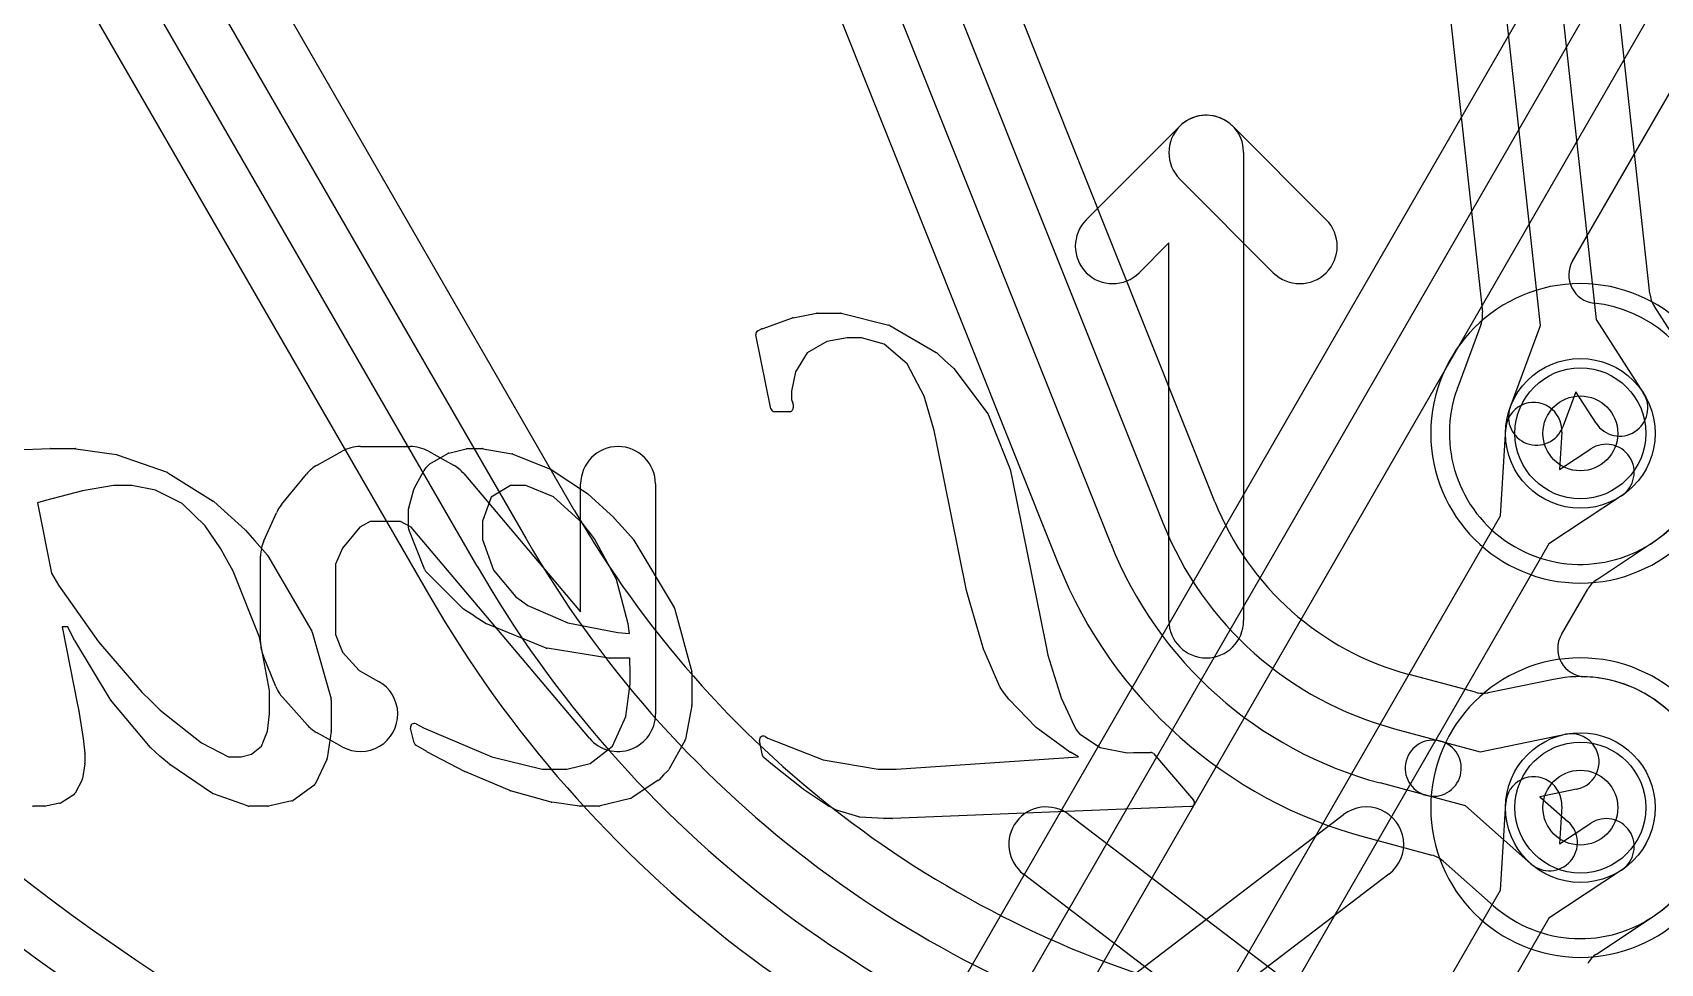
# Model space of a CAD drawing. Extents: x 0 to 57.1, y 0 to 59.8.
# Drawn here: x 45.863 to 50.214, y 51.584 to 54.071 of the extents above; entities that cross this region are included whole.
import ezdxf

# ---------------------------------------------------------------- set-up
doc = ezdxf.new("R2010")
doc.units = 0
for name, color, linetype in [('Hole', 1, 'CONTINUOUS'), ('L1', 3, 'CONTINUOUS'), ('L2', 3, 'CONTINUOUS'), ('L3', 3, 'CONTINUOUS'), ('L4', 3, 'CONTINUOUS'), ('PartsSilk-A', 221, 'CONTINUOUS'), ('PartsSilk-B', 221, 'CONTINUOUS'), ('Resist-A', 2, 'CONTINUOUS'), ('Resist-B', 2, 'CONTINUOUS'), ('Silk-A', 140, 'CONTINUOUS'), ('Silk-B', 140, 'CONTINUOUS')]:
    doc.layers.add(name, color=color, linetype=linetype)

msp = doc.modelspace()

# ---------------------------------------------------------------- linework, layer by layer
at = {"layer": 'Hole'}
for centre in [(50, 53), (50, 52)]:
    msp.add_circle(centre, 0.1, dxfattribs=at)
at = {"layer": 'L1'}
for p, q in [((46.80588, 48.56403), (51.35163, 56.4375)), ((51.1655, 56.4152), (46.67595, 48.63905)), ((51.48153, 56.3625), (46.93579, 48.48903)), ((49.97917, 53.46024), (51.53663, 56.15785)), ((49.78622, 52.77972), (49.80037, 53.01215)), ((49.95009, 53.00303), (49.944, 52.903)), ((49.944, 52.903), (50.02758, 52.95829)), ((50.11034, 52.83319), (49.91612, 52.70471)), ((48.43037, 50.43131), (49.78622, 52.77972)), ((49.91612, 52.70471), (48.56027, 50.35631)), ((50.04313, 52.60883), (50.19312, 52.70805)), ((49.94941, 52.46231), (50.01956, 52.58379)), ((49.78621, 51.77971), (49.80037, 52.01216)), ((49.95009, 52.00304), (49.944, 51.903)), ((49.944, 51.903), (50.02758, 51.95829)), ((50.11034, 51.83319), (49.91612, 51.70472)), ((48.56027, 49.65632), (49.78621, 51.77971)), ((49.91612, 51.70472), (48.69017, 49.58132)), ((50.04312, 51.60882), (50.1922, 51.70745))]:
    msp.add_line(p, q, dxfattribs=at)
for centre in [(50, 53), (50, 52)]:
    msp.add_circle(centre, 0.2, dxfattribs=at)
for centre, radius, start, end in [((50.04412, 53.42274), 0.075, 149.99927, -95.96222), ((50, 53), 0.35004, -56.21278, 84.04266), ((49.87523, 53.00759), 0.075, -3.48579, 176.51711), ((50.06896, 52.89574), 0.075, -56.51334, 123.48456), ((50.06896, 52.89574), 0.22504, -56.51471, -56.08537), ((50.23637, 52.64675), 0.075, 123.78965, 123.91678), ((50.08451, 52.54628), 0.075, 123.48666, 149.99266), ((50.01436, 52.4248), 0.075, 149.99266, -91.93308), ((50, 52), 0.35004, -56.21278, 88.06325), ((49.87523, 52.0076), 0.075, -3.48579, 176.51496), ((50.06896, 51.89574), 0.075, -56.51334, 123.48329), ((50.23358, 51.6449), 0.075, 123.33836, 123.48666), ((50, 52), 0.35004, -56.66404, -56.5174), ((50.06896, 51.89574), 0.22504, -56.51684, -56.08537), ((50.23637, 51.64675), 0.075, 123.78965, 123.91678), ((50.0845, 51.54627), 0.075, 123.48666, 149.99927)]:
    msp.add_arc(centre, radius, start, end, dxfattribs=at)
at = {"layer": 'L2'}
for centre, start, end in [((50, 53), 90, -90), ((50, 53), -90, 90), ((50, 52), 90, -90), ((50, 52), -90, 90)]:
    msp.add_arc(centre, 0.40004, start, end, dxfattribs=at)
at = {"layer": 'L3'}
for centre, start, end in [((50, 53), 90, -90), ((50, 53), -90, 90), ((50, 52), 90, -90), ((50, 52), -90, 90)]:
    msp.add_arc(centre, 0.40004, start, end, dxfattribs=at)
at = {"layer": 'L4'}
for p, q in [((47.31083, 52.79497), (45.32305, 56.23791)), ((49.02313, 52.81673), (47.7021, 56.12394)), ((44.93327, 56.01288), (46.92105, 52.56994)), ((49.8931, 53.28773), (49.59371, 56.02687)), ((49.74283, 56.04317), (50.04222, 53.30405)), ((50.1856, 53.37308), (49.90107, 55.97615)), ((47.28412, 55.95698), (48.60516, 52.64977)), ((49.45367, 55.92725), (49.7382, 53.32415)), ((46.15907, 54.4898), (47.18089, 52.71996)), ((48.20255, 54.46654), (48.8838, 52.76107)), ((47.05099, 52.64496), (46.02917, 54.4148)), ((48.7445, 52.70543), (48.06325, 54.4109)), ((50.29439, 53.18938), (50.19708, 53.34065)), ((49.73399, 53.29), (49.6723, 53.12306)), ((49.8124, 53.06932), (49.8931, 53.28773)), ((50.04222, 53.30405), (50.1682, 53.10821)), ((49.98783, 53.11133), (49.9531, 53.01734)), ((50.04204, 53.02705), (49.98783, 53.11133)), ((49.71951, 52.30814), (49.54223, 52.35564)), ((49.92792, 52.34254), (49.75389, 52.30709)), ((49.50339, 52.21072), (49.62617, 52.17781)), ((49.62617, 52.17781), (49.73188, 52.14948)), ((49.73188, 52.14948), (49.96007, 52.19597)), ((49.58735, 52.03293), (49.46457, 52.06583)), ((49.99001, 52.04899), (49.89182, 52.02899)), ((49.69306, 52.0046), (49.58735, 52.03293)), ((49.86743, 51.85025), (49.69306, 52.0046)), ((49.89182, 52.02899), (49.96685, 51.96257)), ((49.42576, 51.9209), (49.60302, 51.87339)), ((49.63331, 51.85711), (49.76798, 51.7379))]:
    msp.add_line(p, q, dxfattribs=at)
for centre in [(50, 53), (50, 52)]:
    msp.add_circle(centre, 0.2, dxfattribs=at)
for centre, radius, start, end in [((49.02385, 58.57904), 8.77497, -150.000095, -104.999878), ((49.02386, 58.57904), 8.925, -150.000091, -104.999997), ((49.02386, 58.57904), 9.075, -150.000085, -104.999978), ((49.02384, 58.57905), 9.22504, -149.999918, -104.999895), ((49.36893, 56.38075), 5.77497, -150.000039, -104.99989), ((49.36893, 56.38075), 5.925, -149.999906, -104.999975), ((50.26016, 53.38123), 0.07501, -173.76188, -147.24642), ((49.36893, 56.38075), 6.075, -149.999898, -104.999947), ((49.66364, 53.316), 0.075, -20.28334, 6.23812), ((49.36893, 56.38077), 6.22505, -149.999828, -104.999979), ((50, 53), 0.35004, 159.80489, 32.18496), ((49.60109, 53.14673), 0.075, -20.19392, -19.79514), ((50, 53), 0.35004, 159.46982, 159.71944), ((49.60195, 53.14906), 0.075, -20.52743, -20.28334), ((50.10512, 53.06763), 0.075, -147.24642, 32.75254), ((49.88275, 53.04333), 0.075, 159.72383, -20.27874), ((49.71402, 54.18247), 2.77498, -149.99968, -104.99962), ((49.7428, 53.10419), 0.77496, -158.2266, -104.99976), ((49.7428, 53.1042), 0.925, -158.22562, -105.00016), ((49.71402, 54.18245), 2.925, -150.0002, -104.99991), ((49.7428, 53.1042), 1.075, -158.22581, -104.99999), ((49.71402, 54.18245), 3.075, -150.00018, -104.99985), ((49.7428, 53.1042), 1.22504, -158.22577, -104.9989), ((49.71402, 54.18245), 3.22504, -150.00018, -104.99997), ((50, 52), 0.35004, -131.51637, 101.8181), ((49.73892, 52.38058), 0.075, -104.99982, -78.48631), ((49.91295, 52.41603), 0.075, -78.48631, -78.18216), ((49.60676, 52.10537), 0.075, 75.00018, -105.00023), ((49.60676, 52.10537), 0.075, -104.99982, 74.99948), ((49.97504, 52.12248), 0.075, -78.48631, 101.51445), ((49.91714, 51.90641), 0.075, -131.51363, 48.48383), ((49.5836, 51.80095), 0.075, 48.48637, 74.9928)]:
    msp.add_arc(centre, radius, start, end, dxfattribs=at)
at = {"layer": 'PartsSilk-A'}
for p, q in [((48.67929, 53.57071), (48.92929, 53.82071)), ((49.07071, 53.82071), (49.32071, 53.57071)), ((49.1, 53.75), (49.1, 52.5)), ((49.17929, 53.42929), (48.92929, 53.67929)), ((48.9, 53.50858), (48.82071, 53.42929)), ((48.9, 52.5), (48.9, 53.50858)), ((46.73889, 52.96481), (46.87222, 52.96481)), ((46.62366, 52.9152), (46.69033, 52.95223)), ((46.92078, 52.95223), (46.98745, 52.9152)), ((46.52816, 52.80962), (46.59482, 52.8911)), ((47.01523, 52.89237), (47.32778, 52.52299)), ((47.32778, 52.52299), (47.32778, 52.86481)), ((47.52778, 52.86481), (47.52778, 52.25)), ((46.48103, 52.71326), (46.51437, 52.78734)), ((46.7375, 52.74965), (46.69133, 52.69321)), ((46.7648, 52.76481), (46.7375, 52.74965)), ((46.84631, 52.76481), (46.7648, 52.76481)), ((46.87436, 52.74923), (46.84631, 52.76481)), ((47.35144, 52.18541), (46.87436, 52.74923)), ((46.47222, 52.44259), (46.47222, 52.67222)), ((46.69133, 52.69321), (46.67222, 52.65075)), ((46.67222, 52.65075), (46.67222, 52.46226)), ((46.67222, 52.46226), (46.69153, 52.41508)), ((46.51301, 52.32324), (46.47967, 52.40472)), ((46.69153, 52.41508), (46.73538, 52.36635)), ((46.73538, 52.36635), (46.78746, 52.33742)), ((46.59789, 52.22015), (46.53123, 52.29422)), ((46.69032, 52.16258), (46.62365, 52.19962)), ((48.51162, 51.32954), (49.36718, 51.98139)), ((48.63282, 51.98139), (49.48838, 51.32954)), ((49.36718, 51.17046), (48.51162, 51.82231)), ((49.48838, 51.82231), (48.63282, 51.17046))]:
    msp.add_line(p, q, dxfattribs=at)
for centre, start, end in [((49, 53.75), 45, -135), ((49, 53.75), 0, 135), ((48.75, 53.5), 135, -45), ((49.25, 53.5), -135, 45), ((46.73889, 52.86481), 90, 119.04877), ((46.87222, 52.86481), 60.94873, 90), ((47.42778, 52.86481), 0, 180), ((46.67222, 52.82778), 119.05127, 140.71289), ((46.93889, 52.82778), 40.234, 60.95123), ((46.60556, 52.7463), 140.71382, 155.76968), ((46.57222, 52.67222), 155.7699, 180), ((49, 52.5), 180, 0), ((46.57222, 52.44259), 180, -157.7466), ((46.60556, 52.36111), -157.7464, -138.01407), ((46.73889, 52.25), -119.05627, 60.94467), ((46.67222, 52.28704), -138.01577, -119.05533), ((47.42778, 52.25), -139.766, 0), ((48.57222, 51.90185), 52.69692, -127.30373), ((49.42778, 51.90185), -52.69692, 127.30373)]:
    msp.add_arc(centre, 0.1, start, end, dxfattribs=at)
at = {"layer": 'PartsSilk-B'}
for p, q in [((47.8125, 53.27965), (47.89434, 53.30854)), ((47.89573, 53.30892), (47.95789, 53.32118)), ((47.95983, 53.32137), (48.02207, 53.32137)), ((48.02449, 53.32107), (48.15129, 53.28945)), ((47.83641, 53.06592), (47.79587, 53.26331)), ((47.80133, 53.27433), (47.81149, 53.27923)), ((48.1539, 53.2884), (48.27826, 53.21612)), ((47.9856, 53.24536), (47.93336, 53.21487)), ((48.04051, 53.25551), (47.9856, 53.24536)), ((48.07885, 53.25551), (48.04051, 53.25551)), ((48.13878, 53.23815), (48.07885, 53.25551)), ((48.20017, 53.18592), (48.13878, 53.23815)), ((47.93336, 53.21487), (47.90197, 53.16472)), ((48.24593, 53.09897), (48.20017, 53.18592)), ((48.28011, 53.21473), (48.30113, 53.19481)), ((48.30113, 53.19481), (48.32403, 53.17452)), ((47.90197, 53.16472), (47.89118, 53.11249)), ((48.3254, 53.17304), (48.41687, 53.05099)), ((47.89118, 53.11249), (47.89104, 53.09497)), ((47.89104, 53.09497), (47.89104, 53.09084)), ((47.89104, 53.09084), (47.89513, 53.08021)), ((48.27296, 53.00802), (48.24593, 53.09897)), ((47.88587, 53.05793), (47.84621, 53.05793)), ((47.8958, 53.0767), (47.89587, 53.06801)), ((48.41815, 53.04871), (48.47521, 52.90639)), ((48.27901, 52.97715), (48.27296, 53.00802)), ((45.8163, 52.95619), (45.91008, 52.95913)), ((45.91039, 52.95913), (45.97723, 52.95913)), ((45.97867, 52.95903), (46.08716, 52.9432)), ((46.97499, 52.94712), (47.02195, 52.95883)), ((47.02437, 52.95913), (47.06522, 52.95913)), ((47.06696, 52.95898), (47.1442, 52.94532)), ((48.35921, 52.58034), (48.27902, 52.97709)), ((46.08904, 52.94273), (46.2222, 52.89585)), ((46.91623, 52.91039), (46.9226, 52.91696)), ((46.92479, 52.91867), (46.97242, 52.94608)), ((47.14615, 52.94476), (47.24712, 52.90463)), ((46.22419, 52.8949), (46.34571, 52.81885)), ((46.8826, 52.8524), (46.90898, 52.89984)), ((46.90943, 52.90056), (46.91511, 52.90901)), ((47.24897, 52.90366), (47.34602, 52.83904)), ((48.47574, 52.9046), (48.48172, 52.87423)), ((48.48172, 52.87423), (48.57076, 52.43533)), ((45.99574, 52.84634), (45.89772, 52.82024)), ((46.07948, 52.86033), (45.99574, 52.84634)), ((46.12847, 52.86033), (46.07948, 52.86033)), ((46.1914, 52.84853), (46.12847, 52.86033)), ((46.26279, 52.81275), (46.1914, 52.84853)), ((46.86813, 52.80082), (46.8817, 52.85019)), ((47.08836, 52.82934), (47.06534, 52.76542)), ((47.13979, 52.86033), (47.08836, 52.82934)), ((47.1815, 52.86033), (47.13979, 52.86033)), ((47.25519, 52.83015), (47.1815, 52.86033)), ((47.33291, 52.75964), (47.25519, 52.83015)), ((47.34722, 52.8381), (47.41701, 52.7744)), ((45.89772, 52.82024), (45.87586, 52.81403)), ((45.87586, 52.81403), (45.91292, 52.62625)), ((46.324, 52.75331), (46.26279, 52.81275)), ((46.34708, 52.81781), (46.43133, 52.74217)), ((46.86777, 52.74698), (46.86777, 52.79817)), ((46.36595, 52.69183), (46.324, 52.75331)), ((46.43218, 52.74131), (46.45672, 52.71326)), ((46.91087, 52.63549), (46.86846, 52.74332)), ((47.06534, 52.76542), (47.06534, 52.71679)), ((47.34828, 52.73951), (47.33291, 52.75964)), ((47.36477, 52.71848), (47.34836, 52.73941)), ((47.41777, 52.77362), (47.43837, 52.75025)), ((47.43837, 52.75025), (47.46886, 52.71622)), ((46.45676, 52.71321), (46.49025, 52.67441)), ((47.06534, 52.71679), (47.09491, 52.63485)), ((47.4236, 52.60915), (47.36477, 52.71848)), ((47.46999, 52.71469), (47.57776, 52.53506)), ((46.37752, 52.66997), (46.36595, 52.69183)), ((46.399, 52.63191), (46.37765, 52.66974)), ((46.49131, 52.67293), (46.60943, 52.47119)), ((45.91292, 52.62625), (45.93194, 52.59433)), ((46.46923, 52.45556), (46.399, 52.63191)), ((47.01286, 52.53168), (46.91309, 52.6321)), ((47.09491, 52.63485), (47.15435, 52.5632)), ((47.45511, 52.49079), (47.4236, 52.60915)), ((45.93194, 52.59433), (46.03911, 52.4428)), ((48.36763, 52.54893), (48.35935, 52.57972)), ((47.04268, 52.51202), (47.0145, 52.53035)), ((47.15435, 52.5632), (47.16926, 52.55267)), ((47.16926, 52.55267), (47.18662, 52.54046)), ((47.18662, 52.54046), (47.29379, 52.49399)), ((47.57883, 52.53253), (47.62481, 52.36293)), ((48.40578, 52.42079), (48.36771, 52.54868)), ((45.95714, 52.48318), (45.94223, 52.48318)), ((45.94223, 52.48318), (45.98289, 52.27479)), ((45.97495, 52.44695), (45.95714, 52.48318)), ((47.07292, 52.49258), (47.04272, 52.512)), ((47.23601, 52.42626), (47.07458, 52.49172)), ((47.29379, 52.49399), (47.42744, 52.46751)), ((47.45793, 52.46518), (47.45511, 52.49079)), ((46.07057, 52.28963), (45.97538, 52.44616)), ((46.03911, 52.4428), (46.15498, 52.30853)), ((46.49638, 52.31313), (46.46923, 52.45556)), ((46.61043, 52.46885), (46.66065, 52.29029)), ((47.42744, 52.46751), (47.45793, 52.46518)), ((48.57076, 52.43533), (48.57652, 52.40719)), ((47.40312, 52.39944), (47.2382, 52.42565)), ((47.45945, 52.39932), (47.40469, 52.39932)), ((47.46052, 52.3597), (47.45945, 52.39932)), ((48.44854, 52.32246), (48.40619, 52.41965)), ((48.57652, 52.40719), (48.61256, 52.29296)), ((47.46052, 52.33075), (47.46052, 52.3597)), ((47.62516, 52.36031), (47.62516, 52.27446)), ((46.15498, 52.30853), (46.1784, 52.28511)), ((46.49638, 52.25037), (46.49638, 52.31313)), ((47.44866, 52.24369), (47.46052, 52.33075)), ((48.45944, 52.30598), (48.44942, 52.32086)), ((48.47213, 52.28976), (48.45986, 52.3054)), ((45.98289, 52.27479), (45.98617, 52.2582)), ((46.1783, 52.16078), (46.07144, 52.28841)), ((46.1784, 52.28511), (46.20363, 52.26028)), ((46.20363, 52.26028), (46.31464, 52.17317)), ((46.66102, 52.28758), (46.66102, 52.20481)), ((47.62498, 52.27258), (47.60784, 52.18298)), ((48.54404, 52.21537), (48.47281, 52.28898)), ((48.61256, 52.29296), (48.64805, 52.21642)), ((45.98624, 52.25781), (45.99767, 52.18493)), ((46.49111, 52.20457), (46.49638, 52.25037)), ((46.88766, 52.22367), (46.90739, 52.21279)), ((47.41288, 52.16393), (47.44866, 52.24369)), ((45.99772, 52.18456), (46.00236, 52.14562)), ((46.31464, 52.17317), (46.38653, 52.13588)), ((46.47504, 52.16445), (46.49111, 52.20457)), ((46.66092, 52.20338), (46.65057, 52.13189)), ((46.8827, 52.17295), (46.87311, 52.21257)), ((46.90739, 52.21279), (47.09017, 52.13588)), ((47.60677, 52.18003), (47.56341, 52.10156)), ((47.8137, 52.13942), (47.8059, 52.17927)), ((47.82097, 52.1897), (47.82814, 52.18527)), ((47.82814, 52.18527), (47.97606, 52.12763)), ((48.6357, 52.14861), (48.54535, 52.21423)), ((48.64805, 52.21642), (48.65357, 52.20689)), ((48.65357, 52.20689), (48.66154, 52.19712)), ((48.66154, 52.19712), (48.71674, 52.1611)), ((46.00243, 52.14444), (46.00243, 52.11862)), ((46.20219, 52.13828), (46.17913, 52.15991)), ((46.22857, 52.11589), (46.20256, 52.13794)), ((46.38653, 52.13588), (46.41998, 52.13588)), ((46.41998, 52.13588), (46.44817, 52.14259)), ((46.44817, 52.14259), (46.47504, 52.16445)), ((46.91643, 52.14975), (46.88738, 52.16666)), ((47.01764, 52.09696), (46.91684, 52.14952)), ((47.09017, 52.13588), (47.22484, 52.10294)), ((47.35323, 52.11788), (47.41288, 52.16393)), ((47.83584, 52.11826), (47.81716, 52.13361)), ((48.17148, 52.10294), (48.65872, 52.13588)), ((48.65872, 52.13588), (48.63677, 52.14793)), ((48.71674, 52.1611), (48.78891, 52.14683)), ((48.78893, 52.14682), (48.80521, 52.14772)), ((48.80576, 52.14773), (48.85122, 52.14773)), ((48.85879, 52.14427), (48.96624, 52.01985)), ((46.00231, 52.11711), (45.99626, 52.07762)), ((46.34393, 52.03805), (46.22945, 52.11523)), ((46.64969, 52.129), (46.61792, 52.0626)), ((47.13885, 52.04556), (47.01836, 52.09662)), ((47.22484, 52.10294), (47.29059, 52.10294)), ((47.29059, 52.10294), (47.35323, 52.11788)), ((47.549, 52.08753), (47.53723, 52.07457)), ((47.56145, 52.09906), (47.549, 52.08753)), ((47.92263, 52.04934), (47.83597, 52.11816)), ((47.97606, 52.12763), (48.12271, 52.10294)), ((48.12271, 52.10294), (48.17148, 52.10294)), ((45.99523, 52.07447), (45.97624, 52.03839)), ((46.61469, 52.05877), (46.55929, 52.01938)), ((47.249, 52.01465), (47.14006, 52.04514)), ((47.53534, 52.07295), (47.46426, 52.02594)), ((47.98714, 52.00588), (47.92327, 52.04887)), ((45.8951, 52.00415), (45.86487, 52.00415)), ((45.93594, 52.0118), (45.89698, 52.00433)), ((45.9728, 52.03464), (45.93947, 52.01321)), ((46.43766, 52.00472), (46.3462, 52.03691)), ((46.49131, 52.00415), (46.44098, 52.00415)), ((46.5556, 52.01775), (46.49341, 52.00437)), ((47.32463, 52.00424), (47.25034, 52.01437)), ((47.37733, 52.00415), (47.32598, 52.00415)), ((47.46114, 52.02458), (47.37973, 52.00444)), ((47.99807, 52.00056), (47.98842, 52.00515)), ((48.00944, 51.99385), (47.99807, 52.00056)), ((48.95907, 52.00332), (48.1609, 51.97122)), ((48.07171, 51.97529), (48.01171, 51.99287)), ((48.13843, 51.97123), (48.07395, 51.97491)), ((48.1605, 51.97121), (48.139, 51.97121))]:
    msp.add_line(p, q, dxfattribs=at)
for centre, radius, start, end in [((47.89767, 53.29911), 0.01, 101.18633, 109.44957), ((47.95983, 53.31137), 0.01, 90, 101.18633), ((48.02207, 53.31137), 0.01, 75.99156, 90), ((47.80567, 53.26532), 0.01, 115.71951, -168.40926), ((47.81583, 53.27022), 0.01, 109.44957, 115.71951), ((48.14887, 53.27975), 0.01001, 59.82187, 75.99156), ((48.27323, 53.20747), 0.01001, 46.5394, 59.82187), ((48.3174, 53.16704), 0.01, 36.8699, 48.44739), ((47.84621, 53.06793), 0.01, -168.40926, -90), ((47.88587, 53.06793), 0.01, -90, 0.45836), ((47.8858, 53.07662), 0.01, 0.45836, 21.04574), ((48.40887, 53.04499), 0.01, 21.84398, 36.8699), ((45.91039, 52.94913), 0.01, 90, 91.7756), ((45.97723, 52.94913), 0.01, 81.72411, 90), ((47.02437, 52.94913), 0.01, 90, 104.00544), ((47.06522, 52.94913), 0.01, 79.98207, 90), ((48.28882, 52.97907), 0.01, -168.92613, -168.57768), ((46.08572, 52.9333), 0.01, 70.60447, 81.72411), ((46.92978, 52.91), 0.01, 119.92249, 135.88259), ((46.97741, 52.93741), 0.01, 103.99458, 119.9227), ((47.14246, 52.93547), 0.01, 68.33696, 79.96863), ((46.21888, 52.88642), 0.01001, 57.94606, 70.60447), ((46.91772, 52.89498), 0.01, 146.0555, 150.91895), ((46.92341, 52.90343), 0.01, 135.89138, 146.08035), ((47.24343, 52.89534), 0.01, 56.34173, 68.32467), ((48.46593, 52.90267), 0.01, 11.13011, 21.84398), ((46.89134, 52.84754), 0.01, 150.92314, 164.62981), ((47.34048, 52.83072), 0.01, 47.5952, 56.34514), ((46.3404, 52.81037), 0.01001, 48.08094, 57.94606), ((46.87777, 52.79817), 0.01, 164.62928, 180), ((46.42465, 52.73473), 0.01, 41.1482, 48.08094), ((46.87777, 52.74698), 0.01, 180, -158.53108), ((47.35623, 52.74558), 0.01, -142.63747, -141.90071), ((47.41027, 52.76701), 0.01, 41.3908, 47.60992), ((46.44919, 52.70668), 0.01, 40.78157, 41.1482), ((47.46141, 52.70955), 0.01, 30.92446, 41.86305), ((46.38636, 52.67465), 0.01, -152.10273, -150.58918), ((46.48268, 52.66788), 0.01, 30.33481, 40.78157), ((46.92018, 52.63915), 0.01, -158.53894, -135.18617), ((48.36901, 52.58232), 0.01, -168.57768, -164.93577), ((47.01995, 52.53873), 0.01, -135.16208, -123.04395), ((47.56918, 52.52992), 0.01, 15.13448, 30.96096), ((48.37729, 52.55153), 0.01, -164.93577, -163.43253), ((47.04813, 52.52041), 0.01, -123.00706, -122.73906), ((47.07834, 52.50099), 0.01, -122.8006, -112.07175), ((45.98392, 52.45136), 0.01, -153.81948, -148.66279), ((46.6008, 52.46614), 0.01, 15.71725, 30.33481), ((47.23977, 52.43553), 0.01, -112.07794, -99.03038), ((47.40469, 52.40932), 0.01, -99.0292, -90), ((48.41536, 52.42364), 0.01, -163.43253, -156.48544), ((47.61516, 52.36031), 0.01, 0, 15.16884), ((48.45771, 52.32645), 0.01, -156.48544, -146.00796), ((48.46773, 52.31157), 0.01, -146.00796, -141.90392), ((46.07911, 52.29483), 0.01, -148.66279, -140.06975), ((46.65102, 52.28758), 0.01, 0, 15.71725), ((47.61516, 52.27446), 0.01, -10.83791, 0), ((48.48, 52.29593), 0.01, -141.90392, -135.9724), ((45.97636, 52.25626), 0.01, 8.91604, 11.18633), ((46.88283, 52.21492), 0.01, 61.1013, -166.39719), ((45.98779, 52.18338), 0.01, 6.77678, 8.91604), ((46.65102, 52.20481), 0.01, -8.21921, 0), ((47.59802, 52.18486), 0.01, -28.8987, -10.8305), ((47.81571, 52.18119), 0.01, 58.27994, -168.92613), ((48.55123, 52.22232), 0.01, -135.9724, -126.01053), ((45.99243, 52.14444), 0.01, 0, 6.77678), ((46.18597, 52.1672), 0.01, -140.06975, -133.17591), ((46.20903, 52.14557), 0.01, -133.17591, -130.2969), ((46.64067, 52.13332), 0.01, -25.59142, -8.21921), ((46.89241, 52.1753), 0.01, -166.39496, -120.21397), ((46.92146, 52.15839), 0.01, -120.20693, -117.53905), ((47.82351, 52.14134), 0.01, -168.92613, -129.40224), ((48.64158, 52.1567), 0.01, -126.01053, -118.74304), ((48.78892, 52.14683), 0.00001, 180, -45), ((48.80576, 52.13771), 0.01002, 90, 93.14496), ((48.85122, 52.13773), 0.01, 40.82494, 90), ((45.99243, 52.11862), 0.01, -8.6895, 0), ((46.23504, 52.12352), 0.01, -130.2969, -123.99204), ((47.02226, 52.10583), 0.01, -117.51306, -112.96704), ((47.55466, 52.1064), 0.01, -47.22907, -28.92411), ((47.84219, 52.12599), 0.01, -129.40224, -128.46295), ((45.98638, 52.07913), 0.01, -27.76921, -8.6895), ((46.6089, 52.06692), 0.01, -54.60889, -25.59142), ((47.14275, 52.05477), 0.01, -112.95036, -105.6341), ((47.52983, 52.08129), 0.01, -56.5484, -42.23465), ((47.92885, 52.05717), 0.01, -128.46295, -123.91251), ((45.86487, 52.01415), 0.01, -102.64685, -90), ((45.8951, 52.01415), 0.01, -90, -79.16209), ((45.93406, 52.02162), 0.01, -79.16209, -57.24756), ((45.96739, 52.04305), 0.01, -57.24756, -27.76921), ((46.34952, 52.04634), 0.01, -123.99204, -109.39553), ((46.44098, 52.01415), 0.01, -109.39553, -90), ((46.49131, 52.01415), 0.01, -90, -77.88124), ((46.5535, 52.02753), 0.01, -77.88124, -54.60889), ((47.25169, 52.02428), 0.01, -105.60693, -97.76278), ((47.32598, 52.01415), 0.01, -97.75743, -90), ((47.37733, 52.01415), 0.01, -90, -76.10586), ((47.45874, 52.03428), 0.01, -76.10282, -56.52195), ((47.99272, 52.01418), 0.01, -123.91251, -115.46335), ((48.95867, 52.01331), 0.01, -87.7071, 40.82494), ((48.01452, 52.00247), 0.01001, -120.512, -106.31519), ((48.07452, 51.98489), 0.01, -106.31519, -93.26885), ((48.139, 51.98121), 0.01, -93.26885, -90), ((48.1605, 51.98121), 0.01, -90, -87.7071)]:
    msp.add_arc(centre, radius, start, end, dxfattribs=at)
at = {"layer": 'Resist-A'}
for centre in [(50, 53), (50, 52)]:
    msp.add_circle(centre, 0.175, dxfattribs=at)
at = {"layer": 'Resist-B'}
for centre in [(50, 53), (50, 52)]:
    msp.add_circle(centre, 0.175, dxfattribs=at)
at = {"layer": 'Silk-A'}
for p, q in [((48.67929, 53.57071), (48.92929, 53.82071)), ((49.07071, 53.82071), (49.32071, 53.57071)), ((49.1, 53.75), (49.1, 52.5)), ((49.17929, 53.42929), (48.92929, 53.67929)), ((48.9, 53.50858), (48.82071, 53.42929)), ((48.9, 52.5), (48.9, 53.50858)), ((46.73889, 52.96481), (46.87222, 52.96481)), ((46.62366, 52.9152), (46.69033, 52.95223)), ((46.92078, 52.95223), (46.98745, 52.9152)), ((46.52816, 52.80962), (46.59482, 52.8911)), ((47.01523, 52.89237), (47.32778, 52.52299)), ((47.32778, 52.52299), (47.32778, 52.86481)), ((47.52778, 52.86481), (47.52778, 52.25)), ((46.48103, 52.71326), (46.51437, 52.78734)), ((46.7375, 52.74965), (46.69133, 52.69321)), ((46.7648, 52.76481), (46.7375, 52.74965)), ((46.84631, 52.76481), (46.7648, 52.76481)), ((46.87436, 52.74923), (46.84631, 52.76481)), ((47.35144, 52.18541), (46.87436, 52.74923)), ((46.47222, 52.44259), (46.47222, 52.67222)), ((46.69133, 52.69321), (46.67222, 52.65075)), ((46.67222, 52.65075), (46.67222, 52.46226)), ((46.67222, 52.46226), (46.69153, 52.41508)), ((46.51301, 52.32324), (46.47967, 52.40472)), ((46.69153, 52.41508), (46.73538, 52.36635)), ((46.73538, 52.36635), (46.78746, 52.33742)), ((46.59789, 52.22015), (46.53123, 52.29422)), ((46.69032, 52.16258), (46.62365, 52.19962)), ((48.51162, 51.32954), (49.36718, 51.98139)), ((48.63282, 51.98139), (49.48838, 51.32954)), ((49.36718, 51.17046), (48.51162, 51.82231)), ((49.48838, 51.82231), (48.63282, 51.17046))]:
    msp.add_line(p, q, dxfattribs=at)
for centre, start, end in [((49, 53.75), 45, -135), ((49, 53.75), 0, 135), ((48.75, 53.5), 135, -45), ((49.25, 53.5), -135, 45), ((46.73889, 52.86481), 90, 119.04877), ((46.87222, 52.86481), 60.94873, 90), ((47.42778, 52.86481), 0, 180), ((46.67222, 52.82778), 119.05127, 140.71289), ((46.93889, 52.82778), 40.234, 60.95123), ((46.60556, 52.7463), 140.71382, 155.76968), ((46.57222, 52.67222), 155.7699, 180), ((49, 52.5), 180, 0), ((46.57222, 52.44259), 180, -157.7466), ((46.60556, 52.36111), -157.7464, -138.01407), ((46.73889, 52.25), -119.05627, 60.94467), ((46.67222, 52.28704), -138.01577, -119.05533), ((47.42778, 52.25), -139.766, 0), ((48.57222, 51.90185), 52.69692, -127.30373), ((49.42778, 51.90185), -52.69692, 127.30373)]:
    msp.add_arc(centre, 0.1, start, end, dxfattribs=at)
at = {"layer": 'Silk-B'}
for p, q in [((47.8125, 53.27965), (47.89434, 53.30854)), ((47.89573, 53.30892), (47.95789, 53.32118)), ((47.95983, 53.32137), (48.02207, 53.32137)), ((48.02449, 53.32107), (48.15129, 53.28945)), ((47.83641, 53.06592), (47.79587, 53.26331)), ((47.80133, 53.27433), (47.81149, 53.27923)), ((48.1539, 53.2884), (48.27826, 53.21612)), ((47.9856, 53.24536), (47.93336, 53.21487)), ((48.04051, 53.25551), (47.9856, 53.24536)), ((48.07885, 53.25551), (48.04051, 53.25551)), ((48.13878, 53.23815), (48.07885, 53.25551)), ((48.20017, 53.18592), (48.13878, 53.23815)), ((47.93336, 53.21487), (47.90197, 53.16472)), ((48.24593, 53.09897), (48.20017, 53.18592)), ((48.28011, 53.21473), (48.30113, 53.19481)), ((48.30113, 53.19481), (48.32403, 53.17452)), ((47.90197, 53.16472), (47.89118, 53.11249)), ((48.3254, 53.17304), (48.41687, 53.05099)), ((47.89118, 53.11249), (47.89104, 53.09497)), ((47.89104, 53.09497), (47.89104, 53.09084)), ((47.89104, 53.09084), (47.89513, 53.08021)), ((48.27296, 53.00802), (48.24593, 53.09897)), ((47.88587, 53.05793), (47.84621, 53.05793)), ((47.8958, 53.0767), (47.89587, 53.06801)), ((48.41815, 53.04871), (48.47521, 52.90639)), ((48.27901, 52.97715), (48.27296, 53.00802)), ((45.8163, 52.95619), (45.91008, 52.95913)), ((45.91039, 52.95913), (45.97723, 52.95913)), ((45.97867, 52.95903), (46.08716, 52.9432)), ((46.97499, 52.94712), (47.02195, 52.95883)), ((47.02437, 52.95913), (47.06522, 52.95913)), ((47.06696, 52.95898), (47.1442, 52.94532)), ((48.35921, 52.58034), (48.27902, 52.97709)), ((46.08904, 52.94273), (46.2222, 52.89585)), ((46.91623, 52.91039), (46.9226, 52.91696)), ((46.92479, 52.91867), (46.97242, 52.94608)), ((47.14615, 52.94476), (47.24712, 52.90463)), ((46.22419, 52.8949), (46.34571, 52.81885)), ((46.8826, 52.8524), (46.90898, 52.89984)), ((46.90943, 52.90056), (46.91511, 52.90901)), ((47.24897, 52.90366), (47.34602, 52.83904)), ((48.47574, 52.9046), (48.48172, 52.87423)), ((48.48172, 52.87423), (48.57076, 52.43533)), ((45.99574, 52.84634), (45.89772, 52.82024)), ((46.07948, 52.86033), (45.99574, 52.84634)), ((46.12847, 52.86033), (46.07948, 52.86033)), ((46.1914, 52.84853), (46.12847, 52.86033)), ((46.26279, 52.81275), (46.1914, 52.84853)), ((46.86813, 52.80082), (46.8817, 52.85019)), ((47.08836, 52.82934), (47.06534, 52.76542)), ((47.13979, 52.86033), (47.08836, 52.82934)), ((47.1815, 52.86033), (47.13979, 52.86033)), ((47.25519, 52.83015), (47.1815, 52.86033)), ((47.33291, 52.75964), (47.25519, 52.83015)), ((47.34722, 52.8381), (47.41701, 52.7744)), ((45.89772, 52.82024), (45.87586, 52.81403)), ((45.87586, 52.81403), (45.91292, 52.62625)), ((46.324, 52.75331), (46.26279, 52.81275)), ((46.34708, 52.81781), (46.43133, 52.74217)), ((46.86777, 52.74698), (46.86777, 52.79817)), ((46.36595, 52.69183), (46.324, 52.75331)), ((46.43218, 52.74131), (46.45672, 52.71326)), ((46.91087, 52.63549), (46.86846, 52.74332)), ((47.06534, 52.76542), (47.06534, 52.71679)), ((47.34828, 52.73951), (47.33291, 52.75964)), ((47.36477, 52.71848), (47.34836, 52.73941)), ((47.41777, 52.77362), (47.43837, 52.75025)), ((47.43837, 52.75025), (47.46886, 52.71622)), ((46.45676, 52.71321), (46.49025, 52.67441)), ((47.06534, 52.71679), (47.09491, 52.63485)), ((47.4236, 52.60915), (47.36477, 52.71848)), ((47.46999, 52.71469), (47.57776, 52.53506)), ((46.37752, 52.66997), (46.36595, 52.69183)), ((46.399, 52.63191), (46.37765, 52.66974)), ((46.49131, 52.67293), (46.60943, 52.47119)), ((45.91292, 52.62625), (45.93194, 52.59433)), ((46.46923, 52.45556), (46.399, 52.63191)), ((47.01286, 52.53168), (46.91309, 52.6321)), ((47.09491, 52.63485), (47.15435, 52.5632)), ((47.45511, 52.49079), (47.4236, 52.60915)), ((45.93194, 52.59433), (46.03911, 52.4428)), ((48.36763, 52.54893), (48.35935, 52.57972)), ((47.04268, 52.51202), (47.0145, 52.53035)), ((47.15435, 52.5632), (47.16926, 52.55267)), ((47.16926, 52.55267), (47.18662, 52.54046)), ((47.18662, 52.54046), (47.29379, 52.49399)), ((47.57883, 52.53253), (47.62481, 52.36293)), ((48.40578, 52.42079), (48.36771, 52.54868)), ((45.95714, 52.48318), (45.94223, 52.48318)), ((45.94223, 52.48318), (45.98289, 52.27479)), ((45.97495, 52.44695), (45.95714, 52.48318)), ((47.07292, 52.49258), (47.04272, 52.512)), ((47.23601, 52.42626), (47.07458, 52.49172)), ((47.29379, 52.49399), (47.42744, 52.46751)), ((47.45793, 52.46518), (47.45511, 52.49079)), ((46.07057, 52.28963), (45.97538, 52.44616)), ((46.03911, 52.4428), (46.15498, 52.30853)), ((46.49638, 52.31313), (46.46923, 52.45556)), ((46.61043, 52.46885), (46.66065, 52.29029)), ((47.42744, 52.46751), (47.45793, 52.46518)), ((48.57076, 52.43533), (48.57652, 52.40719)), ((47.40312, 52.39944), (47.2382, 52.42565)), ((47.45945, 52.39932), (47.40469, 52.39932)), ((47.46052, 52.3597), (47.45945, 52.39932)), ((48.44854, 52.32246), (48.40619, 52.41965)), ((48.57652, 52.40719), (48.61256, 52.29296)), ((47.46052, 52.33075), (47.46052, 52.3597)), ((47.62516, 52.36031), (47.62516, 52.27446)), ((46.15498, 52.30853), (46.1784, 52.28511)), ((46.49638, 52.25037), (46.49638, 52.31313)), ((47.44866, 52.24369), (47.46052, 52.33075)), ((48.45944, 52.30598), (48.44942, 52.32086)), ((48.47213, 52.28976), (48.45986, 52.3054)), ((45.98289, 52.27479), (45.98617, 52.2582)), ((46.1783, 52.16078), (46.07144, 52.28841)), ((46.1784, 52.28511), (46.20363, 52.26028)), ((46.20363, 52.26028), (46.31464, 52.17317)), ((46.66102, 52.28758), (46.66102, 52.20481)), ((47.62498, 52.27258), (47.60784, 52.18298)), ((48.54404, 52.21537), (48.47281, 52.28898)), ((48.61256, 52.29296), (48.64805, 52.21642)), ((45.98624, 52.25781), (45.99767, 52.18493)), ((46.49111, 52.20457), (46.49638, 52.25037)), ((46.88766, 52.22367), (46.90739, 52.21279)), ((47.41288, 52.16393), (47.44866, 52.24369)), ((45.99772, 52.18456), (46.00236, 52.14562)), ((46.31464, 52.17317), (46.38653, 52.13588)), ((46.47504, 52.16445), (46.49111, 52.20457)), ((46.66092, 52.20338), (46.65057, 52.13189)), ((46.8827, 52.17295), (46.87311, 52.21257)), ((46.90739, 52.21279), (47.09017, 52.13588)), ((47.60677, 52.18003), (47.56341, 52.10156)), ((47.8137, 52.13942), (47.8059, 52.17927)), ((47.82097, 52.1897), (47.82814, 52.18527)), ((47.82814, 52.18527), (47.97606, 52.12763)), ((48.6357, 52.14861), (48.54535, 52.21423)), ((48.64805, 52.21642), (48.65357, 52.20689)), ((48.65357, 52.20689), (48.66154, 52.19712)), ((48.66154, 52.19712), (48.71674, 52.1611)), ((46.00243, 52.14444), (46.00243, 52.11862)), ((46.20219, 52.13828), (46.17913, 52.15991)), ((46.22857, 52.11589), (46.20256, 52.13794)), ((46.38653, 52.13588), (46.41998, 52.13588)), ((46.41998, 52.13588), (46.44817, 52.14259)), ((46.44817, 52.14259), (46.47504, 52.16445)), ((46.91643, 52.14975), (46.88738, 52.16666)), ((47.01764, 52.09696), (46.91684, 52.14952)), ((47.09017, 52.13588), (47.22484, 52.10294)), ((47.35323, 52.11788), (47.41288, 52.16393)), ((47.83584, 52.11826), (47.81716, 52.13361)), ((48.17148, 52.10294), (48.65872, 52.13588)), ((48.65872, 52.13588), (48.63677, 52.14793)), ((48.71674, 52.1611), (48.78891, 52.14683)), ((48.78893, 52.14682), (48.80521, 52.14772)), ((48.80576, 52.14773), (48.85122, 52.14773)), ((48.85879, 52.14427), (48.96624, 52.01985)), ((46.00231, 52.11711), (45.99626, 52.07762)), ((46.34393, 52.03805), (46.22945, 52.11523)), ((46.64969, 52.129), (46.61792, 52.0626)), ((47.13885, 52.04556), (47.01836, 52.09662)), ((47.22484, 52.10294), (47.29059, 52.10294)), ((47.29059, 52.10294), (47.35323, 52.11788)), ((47.549, 52.08753), (47.53723, 52.07457)), ((47.56145, 52.09906), (47.549, 52.08753)), ((47.92263, 52.04934), (47.83597, 52.11816)), ((47.97606, 52.12763), (48.12271, 52.10294)), ((48.12271, 52.10294), (48.17148, 52.10294)), ((45.99523, 52.07447), (45.97624, 52.03839)), ((46.61469, 52.05877), (46.55929, 52.01938)), ((47.249, 52.01465), (47.14006, 52.04514)), ((47.53534, 52.07295), (47.46426, 52.02594)), ((47.98714, 52.00588), (47.92327, 52.04887)), ((45.8951, 52.00415), (45.86487, 52.00415)), ((45.93594, 52.0118), (45.89698, 52.00433)), ((45.9728, 52.03464), (45.93947, 52.01321)), ((46.43766, 52.00472), (46.3462, 52.03691)), ((46.49131, 52.00415), (46.44098, 52.00415)), ((46.5556, 52.01775), (46.49341, 52.00437)), ((47.32463, 52.00424), (47.25034, 52.01437)), ((47.37733, 52.00415), (47.32598, 52.00415)), ((47.46114, 52.02458), (47.37973, 52.00444)), ((47.99807, 52.00056), (47.98842, 52.00515)), ((48.00944, 51.99385), (47.99807, 52.00056)), ((48.95907, 52.00332), (48.1609, 51.97122)), ((48.07171, 51.97529), (48.01171, 51.99287)), ((48.13843, 51.97123), (48.07395, 51.97491)), ((48.1605, 51.97121), (48.139, 51.97121))]:
    msp.add_line(p, q, dxfattribs=at)
for centre, radius, start, end in [((47.89767, 53.29911), 0.01, 101.18633, 109.44957), ((47.95983, 53.31137), 0.01, 90, 101.18633), ((48.02207, 53.31137), 0.01, 75.99156, 90), ((47.80567, 53.26532), 0.01, 115.71951, -168.40926), ((47.81583, 53.27022), 0.01, 109.44957, 115.71951), ((48.14887, 53.27975), 0.01001, 59.82187, 75.99156), ((48.27323, 53.20747), 0.01001, 46.5394, 59.82187), ((48.3174, 53.16704), 0.01, 36.8699, 48.44739), ((47.84621, 53.06793), 0.01, -168.40926, -90), ((47.88587, 53.06793), 0.01, -90, 0.45836), ((47.8858, 53.07662), 0.01, 0.45836, 21.04574), ((48.40887, 53.04499), 0.01, 21.84398, 36.8699), ((45.91039, 52.94913), 0.01, 90, 91.7756), ((45.97723, 52.94913), 0.01, 81.72411, 90), ((47.02437, 52.94913), 0.01, 90, 104.00544), ((47.06522, 52.94913), 0.01, 79.98207, 90), ((48.28882, 52.97907), 0.01, -168.92613, -168.57768), ((46.08572, 52.9333), 0.01, 70.60447, 81.72411), ((46.92978, 52.91), 0.01, 119.92249, 135.88259), ((46.97741, 52.93741), 0.01, 103.99458, 119.9227), ((47.14246, 52.93547), 0.01, 68.33696, 79.96863), ((46.21888, 52.88642), 0.01001, 57.94606, 70.60447), ((46.91772, 52.89498), 0.01, 146.0555, 150.91895), ((46.92341, 52.90343), 0.01, 135.89138, 146.08035), ((47.24343, 52.89534), 0.01, 56.34173, 68.32467), ((48.46593, 52.90267), 0.01, 11.13011, 21.84398), ((46.89134, 52.84754), 0.01, 150.92314, 164.62981), ((47.34048, 52.83072), 0.01, 47.5952, 56.34514), ((46.3404, 52.81037), 0.01001, 48.08094, 57.94606), ((46.87777, 52.79817), 0.01, 164.62928, 180), ((46.42465, 52.73473), 0.01, 41.1482, 48.08094), ((46.87777, 52.74698), 0.01, 180, -158.53108), ((47.35623, 52.74558), 0.01, -142.63747, -141.90071), ((47.41027, 52.76701), 0.01, 41.3908, 47.60992), ((46.44919, 52.70668), 0.01, 40.78157, 41.1482), ((47.46141, 52.70955), 0.01, 30.92446, 41.86305), ((46.38636, 52.67465), 0.01, -152.10273, -150.58918), ((46.48268, 52.66788), 0.01, 30.33481, 40.78157), ((46.92018, 52.63915), 0.01, -158.53894, -135.18617), ((48.36901, 52.58232), 0.01, -168.57768, -164.93577), ((47.01995, 52.53873), 0.01, -135.16208, -123.04395), ((47.56918, 52.52992), 0.01, 15.13448, 30.96096), ((48.37729, 52.55153), 0.01, -164.93577, -163.43253), ((47.04813, 52.52041), 0.01, -123.00706, -122.73906), ((47.07834, 52.50099), 0.01, -122.8006, -112.07175), ((45.98392, 52.45136), 0.01, -153.81948, -148.66279), ((46.6008, 52.46614), 0.01, 15.71725, 30.33481), ((47.23977, 52.43553), 0.01, -112.07794, -99.03038), ((47.40469, 52.40932), 0.01, -99.0292, -90), ((48.41536, 52.42364), 0.01, -163.43253, -156.48544), ((47.61516, 52.36031), 0.01, 0, 15.16884), ((48.45771, 52.32645), 0.01, -156.48544, -146.00796), ((48.46773, 52.31157), 0.01, -146.00796, -141.90392), ((46.07911, 52.29483), 0.01, -148.66279, -140.06975), ((46.65102, 52.28758), 0.01, 0, 15.71725), ((47.61516, 52.27446), 0.01, -10.83791, 0), ((48.48, 52.29593), 0.01, -141.90392, -135.9724), ((45.97636, 52.25626), 0.01, 8.91604, 11.18633), ((46.88283, 52.21492), 0.01, 61.1013, -166.39719), ((45.98779, 52.18338), 0.01, 6.77678, 8.91604), ((46.65102, 52.20481), 0.01, -8.21921, 0), ((47.59802, 52.18486), 0.01, -28.8987, -10.8305), ((47.81571, 52.18119), 0.01, 58.27994, -168.92613), ((48.55123, 52.22232), 0.01, -135.9724, -126.01053), ((45.99243, 52.14444), 0.01, 0, 6.77678), ((46.18597, 52.1672), 0.01, -140.06975, -133.17591), ((46.20903, 52.14557), 0.01, -133.17591, -130.2969), ((46.64067, 52.13332), 0.01, -25.59142, -8.21921), ((46.89241, 52.1753), 0.01, -166.39496, -120.21397), ((46.92146, 52.15839), 0.01, -120.20693, -117.53905), ((47.82351, 52.14134), 0.01, -168.92613, -129.40224), ((48.64158, 52.1567), 0.01, -126.01053, -118.74304), ((48.78892, 52.14683), 0.00001, 180, -45), ((48.80576, 52.13771), 0.01002, 90, 93.14496), ((48.85122, 52.13773), 0.01, 40.82494, 90), ((45.99243, 52.11862), 0.01, -8.6895, 0), ((46.23504, 52.12352), 0.01, -130.2969, -123.99204), ((47.02226, 52.10583), 0.01, -117.51306, -112.96704), ((47.55466, 52.1064), 0.01, -47.22907, -28.92411), ((47.84219, 52.12599), 0.01, -129.40224, -128.46295), ((45.98638, 52.07913), 0.01, -27.76921, -8.6895), ((46.6089, 52.06692), 0.01, -54.60889, -25.59142), ((47.14275, 52.05477), 0.01, -112.95036, -105.6341), ((47.52983, 52.08129), 0.01, -56.5484, -42.23465), ((47.92885, 52.05717), 0.01, -128.46295, -123.91251), ((45.86487, 52.01415), 0.01, -102.64685, -90), ((45.8951, 52.01415), 0.01, -90, -79.16209), ((45.93406, 52.02162), 0.01, -79.16209, -57.24756), ((45.96739, 52.04305), 0.01, -57.24756, -27.76921), ((46.34952, 52.04634), 0.01, -123.99204, -109.39553), ((46.44098, 52.01415), 0.01, -109.39553, -90), ((46.49131, 52.01415), 0.01, -90, -77.88124), ((46.5535, 52.02753), 0.01, -77.88124, -54.60889), ((47.25169, 52.02428), 0.01, -105.60693, -97.76278), ((47.32598, 52.01415), 0.01, -97.75743, -90), ((47.37733, 52.01415), 0.01, -90, -76.10586), ((47.45874, 52.03428), 0.01, -76.10282, -56.52195), ((47.99272, 52.01418), 0.01, -123.91251, -115.46335), ((48.95867, 52.01331), 0.01, -87.7071, 40.82494), ((48.01452, 52.00247), 0.01001, -120.512, -106.31519), ((48.07452, 51.98489), 0.01, -106.31519, -93.26885), ((48.139, 51.98121), 0.01, -93.26885, -90), ((48.1605, 51.98121), 0.01, -90, -87.7071)]:
    msp.add_arc(centre, radius, start, end, dxfattribs=at)

doc.saveas('drawing.dxf')
